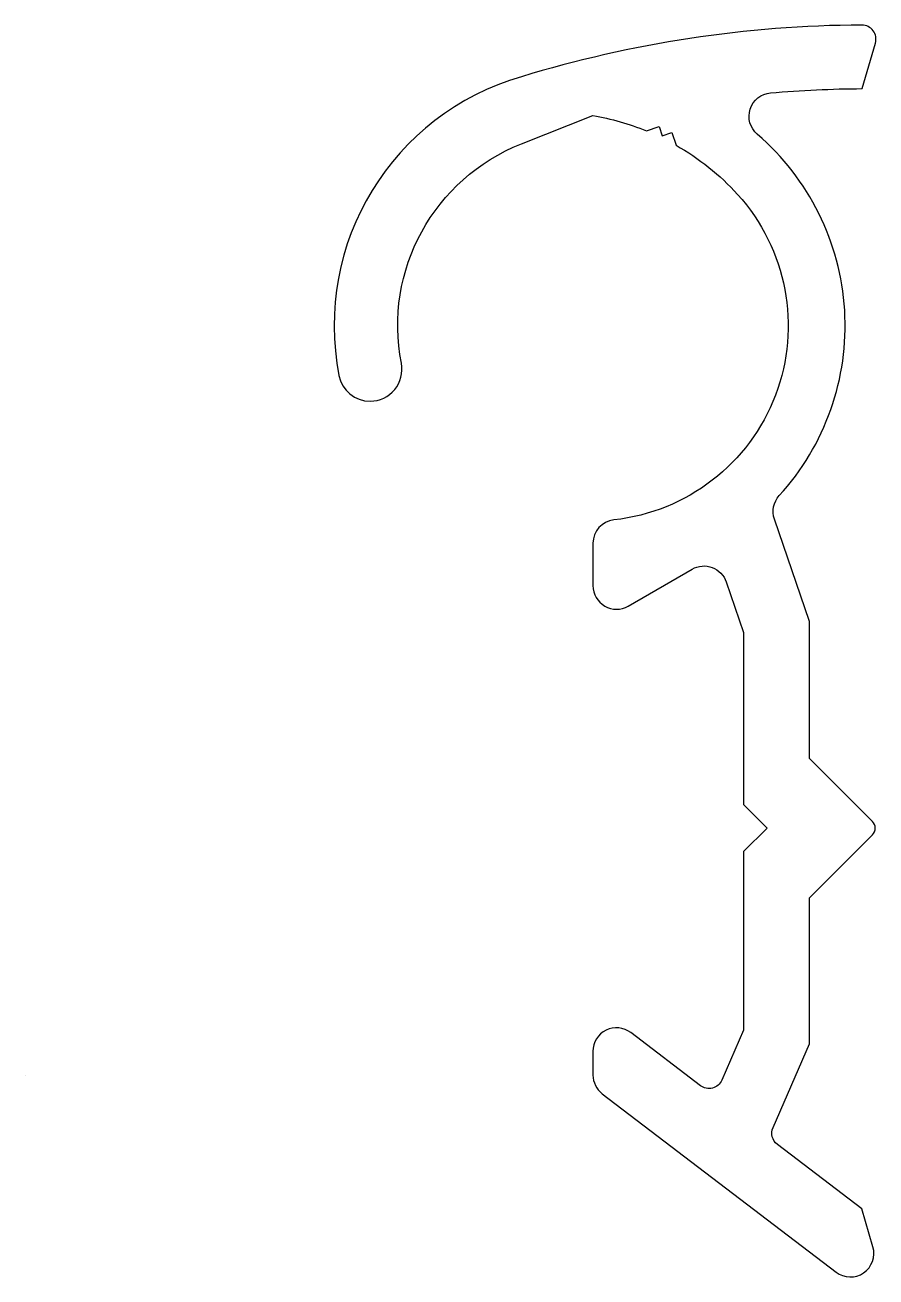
# Model space of a CAD drawing. Extents: x 944.4 to 962.4, y -5.4 to 21.2.
import ezdxf

# ---------------------------------------------------------------- set-up
doc = ezdxf.new("R2010")
doc.units = 0
doc.header["$LTSCALE"] = 15
doc.layers.get('0').update_dxf_attribs({"linetype": 'CONTINUOUS'})

msp = doc.modelspace()

# ---------------------------------------------------------------- linework, layer by layer
at = {"color": 4}
msp.add_line((944.358, -1.109), (944.358, -1.109), dxfattribs=at)
at = {"ltscale": 0.05}
msp.add_lwpolyline([(962.132, 21.178, 0.072665), (954.9, 20.08, 0.389145), (951.026, 13.739, 0.358505), (951.688, 13.194, 0.472207), (952.351, 13.999, -0.362057), (954.9, 18.656), (956.42, 19.255, -0.055251), (957.554, 18.934), (957.823, 19.027), (957.892, 18.826), (958.093, 18.895), (958.184, 18.628, -0.078711), (959.492, 17.583, -0.612916), (956.866, 10.675, 0.382979), (956.42, 10.178), (956.42, 9.279, 0.57735), (957.17, 8.846), (958.528, 9.63, -0.472015), (959.251, 9.359), (959.62, 8.282), (959.62, 4.633), (960.12, 4.133), (959.62, 3.633), (959.62, -0.156), (959.158, -1.215, -0.486383), (958.701, -1.334), (957.223, -0.207, 0.620782), (956.42, -0.605), (956.42, -1.108, 0.233973), (956.617, -1.505), (961.583, -5.292, 0.722856), (962.366, -4.755), (962.134, -3.951), (960.338, -2.582, -0.345548), (960.245, -2.224), (961.02, -0.448), (961.02, 2.655), (962.356, 3.991, 0.414214), (962.356, 4.274), (961.02, 5.611), (961.02, 8.515), (960.274, 10.69, -0.27398), (960.378, 11.189, 0.422896), (959.91, 18.861, -0.664111), (960.193, 19.738, -0.020355), (962.14, 19.828), (962.419, 20.795, 0.497512), (962.132, 21.178)], format="xyb", dxfattribs=at)

doc.saveas('drawing.dxf')
